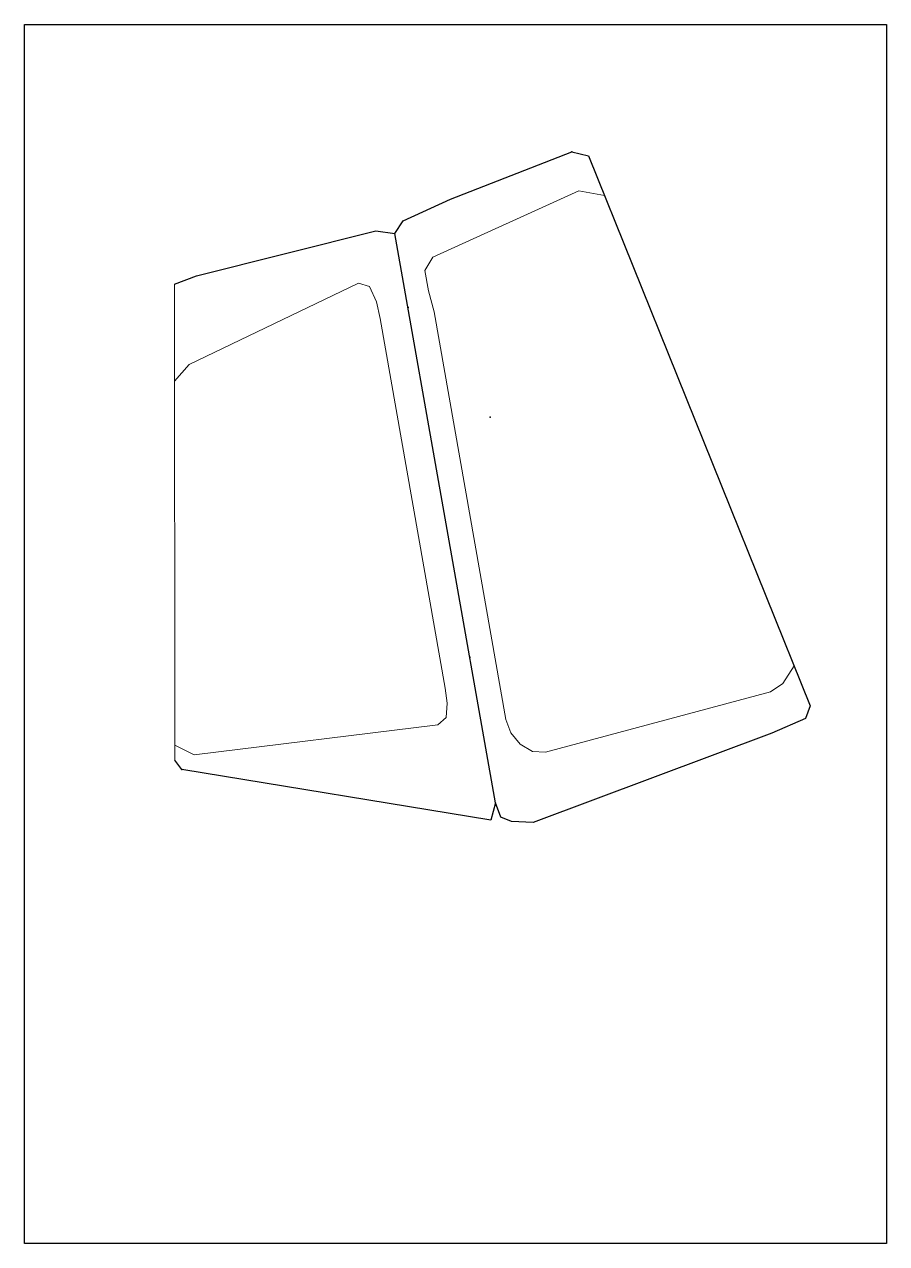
# Model space of a CAD drawing. Header units: millimetres. Extents: x 276 to 1517, y 301 to 2055.
import ezdxf

# ---------------------------------------------------------------- set-up
doc = ezdxf.new("R2010")
doc.units = ezdxf.units.MM
doc.header["$PDMODE"] = 96
doc.header["$PDSIZE"] = -2
doc.layers.get('0').update_dxf_attribs({"linetype": 'CONTINUOUS', "lineweight": 25})
doc.layers.add('BG', color=7, linetype='CONTINUOUS', lineweight=0)
picture_1 = doc.add_image_def('image1.png', size_in_pixel=(1241, 1754))

msp = doc.modelspace()

# ---------------------------------------------------------------- linework, layer by layer
at = {"layer": 'BG', "color": 1, "linetype": 'CONTINUOUS', "lineweight": 25}
for p, q in [((889.5, 1803.1), (1063.9, 1871.6)), ((1063.9, 1871.6), (1088.1, 1865.7)), ((1088.1, 1865.7), (1406.9, 1074.3)), ((821.2, 1772), (889.5, 1803.1)), ((809.4, 1753.7), (821.2, 1772)), ((523.7, 1692.8), (781.9, 1757.9)), ((781.9, 1757.9), (809.4, 1753.7)), ((953.9, 935), (809.4, 1753.7)), ((492.3, 1681), (523.7, 1692.8)), ((1406.9, 1074.3), (1400.4, 1056.1)), ((1400.4, 1056.1), (1351.7, 1035.3)), ((1351.7, 1035.3), (1008.5, 906.4)), ((502.6, 982.7), (492.6, 996.3)), ((947.5, 909.8), (502.6, 982.7)), ((953.9, 935), (947.5, 909.8)), ((961.6, 914.1), (953.9, 935)), ((977, 907.8), (961.6, 914.1)), ((1008.5, 906.4), (977, 907.8))]:
    msp.add_line(p, q, dxfattribs=at)
at = {"layer": 'BG', "color": 1}
for p, q in [((1074.2, 1815.1), (863.9, 1719.9)), ((1111, 1808.8), (1074.2, 1815.1)), ((863.9, 1719.9), (852.2, 1700.5)), ((852.2, 1700.5), (857.5, 1671.2)), ((492.6, 996.3), (492.3, 1681)), ((513.1, 1565.5), (757.1, 1682.4)), ((757.1, 1682.4), (772.7, 1677.8)), ((772.7, 1677.8), (782.6, 1655.8)), ((857.5, 1671.2), (865.7, 1641.3)), ((782.6, 1655.8), (788.1, 1631.5)), ((788.1, 1631.5), (881.7, 1099.8)), ((865.7, 1641.3), (968.8, 1054.7)), ((492.3, 1541.7), (513.1, 1565.5)), ((1367.5, 1106.6), (1383.7, 1131.8)), ((1349.8, 1094.4), (1367.5, 1106.6)), ((881.7, 1099.8), (884.6, 1078.4)), ((1026.2, 1007.8), (1349.8, 1094.4)), ((884.6, 1078.4), (883, 1057.6)), ((883, 1057.6), (871.3, 1047.1)), ((968.8, 1054.7), (976.1, 1035.6)), ((871.3, 1047.1), (520.5, 1003.7)), ((976.1, 1035.6), (989.8, 1019.1)), ((520.5, 1003.7), (492.5, 1017.7)), ((989.8, 1019.1), (1007.3, 1008.7)), ((1007.3, 1008.7), (1026.2, 1007.8))]:
    msp.add_line(p, q, dxfattribs=at)
for p in [(1063.9, 1871.6), (828.2, 1647.3), (946.5, 1489.5), (917, 1144.2), (502.6, 982.7)]:
    msp.add_point(p, dxfattribs=at)

# ---------------------------------------------------------------- pictures from other files: only their frames are drawn
at = {"color": 1}
image = msp.add_image(picture_1, insert=(276, 300.8), size_in_units=(1241, 1754), dxfattribs=at)
image.dxf.flags = 1

doc.saveas('drawing.dxf')
